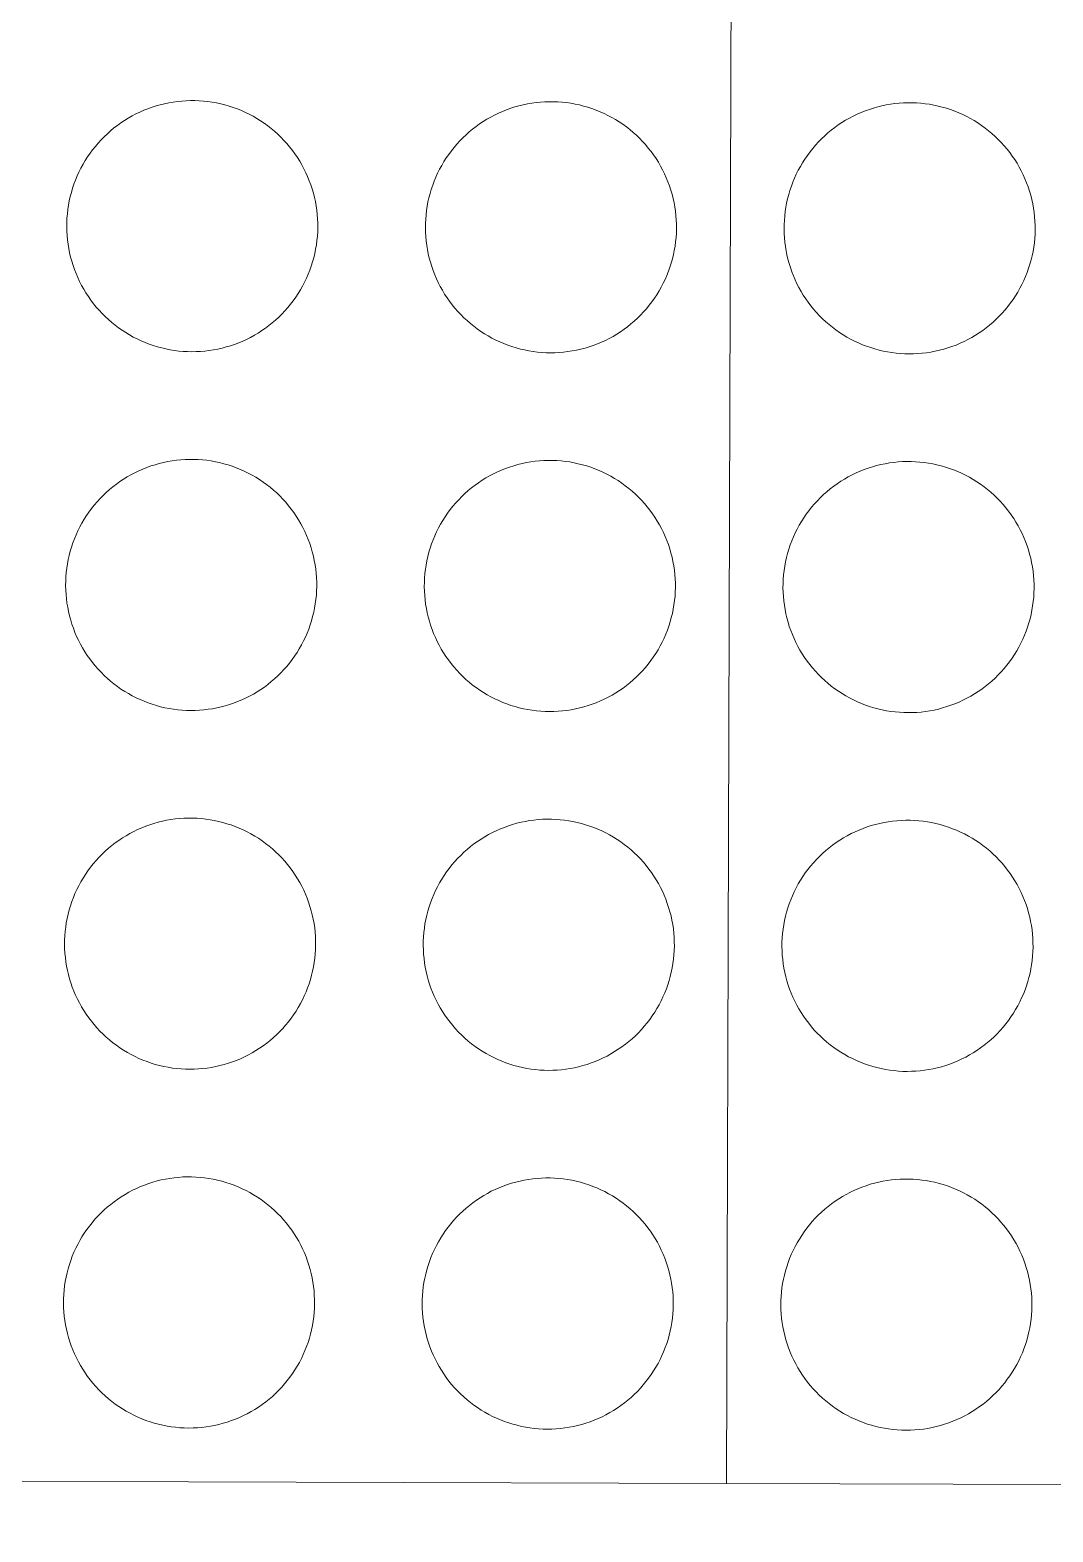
# Model space of a CAD drawing. Header units: metres. Extents: x -902 to -724, y 0 to 650.
# Drawn here: x -799.9535 to -799.8109, y 603.1822 to 603.3915 of the extents above; entities that cross this region are included whole.
import ezdxf

# ---------------------------------------------------------------- set-up
doc = ezdxf.new("R2010")
doc.units = ezdxf.units.M

# ---------------------------------------------------------------- blocks, each defined once
blk = doc.blocks.new('ASSA_Driveway_dwg-40817344-DRG-2871011 - SITE PLAN')
at = {"color": 9, "lineweight": 18, "true_color": 0xc0c0c0, "flags": 128}
for points in [[(1.94104, 8.58499), (2.23996, 8.61038), (2.21457, 8.90931), (1.91565, 8.88392)], [(2.09162, 8.67305), (2.09169, 8.67245), (2.09177, 8.67185), (2.09187, 8.67125), (2.092, 8.67066), (2.09214, 8.67007), (2.09231, 8.66948), (2.09249, 8.6689), (2.0927, 8.66833), (2.09292, 8.66777), (2.09317, 8.66721), (2.09343, 8.66666), (2.09371, 8.66613), (2.09401, 8.6656), (2.09433, 8.66508), (2.09467, 8.66458), (2.09503, 8.66408), (2.0954, 8.6636), (2.09578, 8.66313), (2.09619, 8.66268), (2.09661, 8.66224), (2.09704, 8.66182), (2.09749, 8.66141), (2.09795, 8.66101), (2.09843, 8.66064), (2.09892, 8.66027), (2.09942, 8.65993), (2.09993, 8.65961), (2.10046, 8.6593), (2.10099, 8.65901), (2.10153, 8.65874), (2.10209, 8.65849), (2.10265, 8.65825), (2.10322, 8.65804), (2.10379, 8.65785), (2.10437, 8.65767), (2.10496, 8.65752), (2.10556, 8.65739), (2.10615, 8.65728), (2.10675, 8.65719), (2.10736, 8.65712), (2.10796, 8.65707), (2.10857, 8.65704), (2.10918, 8.65704), (2.10978, 8.65705), (2.11039, 8.65709), (2.111, 8.65714), (2.1116, 8.65722), (2.1122, 8.65732), (2.11279, 8.65744), (2.11338, 8.65758), (2.11397, 8.65774), (2.11455, 8.65792), (2.11512, 8.65812), (2.11569, 8.65834), (2.11625, 8.65858), (2.1168, 8.65884), (2.11734, 8.65912), (2.11787, 8.65941), (2.11839, 8.65973), (2.1189, 8.66006), (2.11939, 8.66041), (2.11988, 8.66078), (2.12035, 8.66116), (2.1208, 8.66156), (2.12125, 8.66198), (2.12168, 8.66241), (2.12209, 8.66285), (2.12249, 8.66331), (2.12287, 8.66378), (2.12323, 8.66427), (2.12358, 8.66477), (2.12391, 8.66528), (2.12422, 8.6658), (2.12452, 8.66633), (2.12479, 8.66687), (2.12505, 8.66742), (2.12529, 8.66798), (2.1255, 8.66855), (2.1257, 8.66912), (2.12588, 8.6697), (2.12604, 8.67029), (2.12617, 8.67088), (2.12629, 8.67148), (2.12639, 8.67208), (2.12646, 8.67268), (2.12652, 8.67329), (2.12655, 8.67389), (2.12656, 8.6745), (2.12655, 8.67511), (2.12652, 8.67571), (2.12647, 8.67632), (2.1264, 8.67692), (2.1263, 8.67752), (2.12619, 8.67812), (2.12605, 8.67871), (2.1259, 8.6793), (2.12572, 8.67988), (2.12553, 8.68046), (2.12531, 8.68102), (2.12508, 8.68158), (2.12482, 8.68214), (2.12455, 8.68268), (2.12426, 8.68321), (2.12395, 8.68373), (2.12362, 8.68424), (2.12327, 8.68474), (2.12291, 8.68523), (2.12253, 8.68571), (2.12214, 8.68617), (2.12173, 8.68661), (2.1213, 8.68705), (2.12086, 8.68746), (2.1204, 8.68786), (2.11993, 8.68825), (2.11945, 8.68862), (2.11895, 8.68897), (2.11845, 8.68931), (2.11793, 8.68962), (2.1174, 8.68992), (2.11686, 8.6902), (2.11631, 8.69046), (2.11576, 8.6907), (2.11519, 8.69093), (2.11462, 8.69113), (2.11404, 8.69131), (2.11345, 8.69148), (2.11286, 8.69162), (2.11227, 8.69174), (2.11167, 8.69184), (2.11107, 8.69192), (2.11046, 8.69198), (2.10986, 8.69202), (2.10925, 8.69203), (2.10864, 8.69203), (2.10803, 8.69201), (2.10743, 8.69196), (2.10682, 8.69189), (2.10622, 8.6918), (2.10563, 8.6917), (2.10503, 8.69157), (2.10444, 8.69142), (2.10386, 8.69125), (2.10328, 8.69105), (2.10271, 8.69084), (2.10215, 8.69061), (2.1016, 8.69036), (2.10105, 8.6901), (2.10052, 8.68981), (2.09999, 8.6895), (2.09948, 8.68918), (2.09898, 8.68884), (2.09849, 8.68848), (2.09801, 8.6881), (2.09754, 8.68771), (2.09709, 8.6873), (2.09666, 8.68688), (2.09624, 8.68644), (2.09583, 8.68599), (2.09544, 8.68553), (2.09507, 8.68505), (2.09471, 8.68455), (2.09437, 8.68405), (2.09405, 8.68353), (2.09375, 8.68301), (2.09346, 8.68247), (2.0932, 8.68193), (2.09295, 8.68137), (2.09272, 8.68081), (2.09252, 8.68024), (2.09233, 8.67966), (2.09216, 8.67908), (2.09201, 8.67849), (2.09189, 8.67789), (2.09178, 8.67729), (2.09169, 8.67669), (2.09163, 8.67609), (2.09159, 8.67548), (2.09156, 8.67488), (2.09156, 8.67427), (2.09158, 8.67366)], [(2.0418, 8.66882), (2.04186, 8.66822), (2.04195, 8.66762), (2.04205, 8.66702), (2.04218, 8.66642), (2.04232, 8.66583), (2.04249, 8.66525), (2.04267, 8.66467), (2.04288, 8.6641), (2.0431, 8.66353), (2.04335, 8.66298), (2.04361, 8.66243), (2.04389, 8.66189), (2.04419, 8.66137), (2.04451, 8.66085), (2.04485, 8.66034), (2.0452, 8.65985), (2.04558, 8.65937), (2.04596, 8.6589), (2.04637, 8.65845), (2.04679, 8.65801), (2.04722, 8.65758), (2.04767, 8.65717), (2.04813, 8.65678), (2.04861, 8.6564), (2.0491, 8.65604), (2.0496, 8.6557), (2.05011, 8.65537), (2.05063, 8.65507), (2.05117, 8.65478), (2.05171, 8.65451), (2.05227, 8.65425), (2.05283, 8.65402), (2.0534, 8.65381), (2.05397, 8.65362), (2.05455, 8.65344), (2.05514, 8.65329), (2.05573, 8.65316), (2.05633, 8.65305), (2.05693, 8.65296), (2.05754, 8.65289), (2.05814, 8.65284), (2.05875, 8.65281), (2.05936, 8.6528), (2.05996, 8.65282), (2.06057, 8.65285), (2.06117, 8.65291), (2.06178, 8.65299), (2.06238, 8.65309), (2.06297, 8.65321), (2.06356, 8.65335), (2.06415, 8.65351), (2.06473, 8.65369), (2.0653, 8.65389), (2.06587, 8.65411), (2.06643, 8.65435), (2.06698, 8.65461), (2.06752, 8.65488), (2.06805, 8.65518), (2.06857, 8.6555), (2.06907, 8.65583), (2.06957, 8.65618), (2.07005, 8.65655), (2.07053, 8.65693), (2.07098, 8.65733), (2.07143, 8.65774), (2.07186, 8.65818), (2.07227, 8.65862), (2.07267, 8.65908), (2.07305, 8.65955), (2.07341, 8.66004), (2.07376, 8.66054), (2.07409, 8.66105), (2.0744, 8.66157), (2.0747, 8.6621), (2.07497, 8.66264), (2.07523, 8.66319), (2.07547, 8.66375), (2.07568, 8.66432), (2.07588, 8.66489), (2.07606, 8.66547), (2.07622, 8.66606), (2.07635, 8.66665), (2.07647, 8.66725), (2.07657, 8.66785), (2.07664, 8.66845), (2.0767, 8.66905), (2.07673, 8.66966), (2.07674, 8.67027), (2.07673, 8.67088), (2.0767, 8.67148), (2.07665, 8.67209), (2.07658, 8.67269), (2.07648, 8.67329), (2.07637, 8.67389), (2.07623, 8.67448), (2.07608, 8.67507), (2.0759, 8.67565), (2.07571, 8.67622), (2.07549, 8.67679), (2.07526, 8.67735), (2.075, 8.6779), (2.07473, 8.67845), (2.07444, 8.67898), (2.07413, 8.6795), (2.0738, 8.68001), (2.07345, 8.68051), (2.07309, 8.681), (2.07271, 8.68147), (2.07232, 8.68193), (2.0719, 8.68238), (2.07148, 8.68281), (2.07104, 8.68323), (2.07058, 8.68363), (2.07011, 8.68402), (2.06963, 8.68439), (2.06913, 8.68474), (2.06863, 8.68507), (2.06811, 8.68539), (2.06758, 8.68569), (2.06704, 8.68597), (2.06649, 8.68623), (2.06593, 8.68647), (2.06537, 8.6867), (2.0648, 8.6869), (2.06422, 8.68708), (2.06363, 8.68724), (2.06304, 8.68739), (2.06245, 8.68751), (2.06185, 8.68761), (2.06125, 8.68769), (2.06064, 8.68775), (2.06003, 8.68779), (2.05943, 8.6878), (2.05882, 8.6878), (2.05821, 8.68777), (2.05761, 8.68773), (2.057, 8.68766), (2.0564, 8.68757), (2.05581, 8.68746), (2.05521, 8.68733), (2.05462, 8.68718), (2.05404, 8.68701), (2.05346, 8.68682), (2.05289, 8.68661), (2.05233, 8.68638), (2.05178, 8.68613), (2.05123, 8.68586), (2.0507, 8.68558), (2.05017, 8.68527), (2.04966, 8.68495), (2.04916, 8.68461), (2.04867, 8.68425), (2.04819, 8.68387), (2.04772, 8.68348), (2.04727, 8.68307), (2.04684, 8.68265), (2.04642, 8.68221), (2.04601, 8.68176), (2.04562, 8.68129), (2.04525, 8.68081), (2.04489, 8.68032), (2.04455, 8.67982), (2.04423, 8.6793), (2.04393, 8.67878), (2.04364, 8.67824), (2.04338, 8.67769), (2.04313, 8.67714), (2.0429, 8.67658), (2.04269, 8.676), (2.04251, 8.67543), (2.04234, 8.67484), (2.04219, 8.67425), (2.04206, 8.67366), (2.04196, 8.67306), (2.04187, 8.67246), (2.04181, 8.67186), (2.04177, 8.67125), (2.04174, 8.67064), (2.04174, 8.67004), (2.04176, 8.66943)], [(1.99198, 8.66459), (1.99204, 8.66399), (1.99213, 8.66338), (1.99223, 8.66279), (1.99235, 8.66219), (1.9925, 8.6616), (1.99267, 8.66102), (1.99285, 8.66044), (1.99306, 8.65987), (1.99328, 8.6593), (1.99353, 8.65875), (1.99379, 8.6582), (1.99407, 8.65766), (1.99437, 8.65713), (1.99469, 8.65662), (1.99503, 8.65611), (1.99538, 8.65562), (1.99576, 8.65514), (1.99614, 8.65467), (1.99655, 8.65422), (1.99697, 8.65378), (1.9974, 8.65335), (1.99785, 8.65294), (1.99831, 8.65255), (1.99879, 8.65217), (1.99928, 8.65181), (1.99978, 8.65147), (2.00029, 8.65114), (2.00081, 8.65083), (2.00135, 8.65054), (2.00189, 8.65027), (2.00244, 8.65002), (2.00301, 8.64979), (2.00357, 8.64958), (2.00415, 8.64938), (2.00473, 8.64921), (2.00532, 8.64906), (2.00591, 8.64893), (2.00651, 8.64882), (2.00711, 8.64872), (2.00772, 8.64866), (2.00832, 8.64861), (2.00893, 8.64858), (2.00954, 8.64857), (2.01014, 8.64859), (2.01075, 8.64862), (2.01135, 8.64868), (2.01196, 8.64876), (2.01256, 8.64886), (2.01315, 8.64897), (2.01374, 8.64911), (2.01433, 8.64927), (2.01491, 8.64946), (2.01548, 8.64966), (2.01605, 8.64988), (2.01661, 8.65012), (2.01716, 8.65037), (2.0177, 8.65065), (2.01823, 8.65095), (2.01875, 8.65126), (2.01925, 8.6516), (2.01975, 8.65195), (2.02023, 8.65231), (2.02071, 8.6527), (2.02116, 8.6531), (2.02161, 8.65351), (2.02203, 8.65394), (2.02245, 8.65439), (2.02285, 8.65485), (2.02323, 8.65532), (2.02359, 8.65581), (2.02394, 8.6563), (2.02427, 8.65681), (2.02458, 8.65733), (2.02488, 8.65787), (2.02515, 8.65841), (2.02541, 8.65896), (2.02565, 8.65952), (2.02586, 8.66008), (2.02606, 8.66066), (2.02624, 8.66124), (2.0264, 8.66183), (2.02653, 8.66242), (2.02665, 8.66301), (2.02675, 8.66361), (2.02682, 8.66422), (2.02687, 8.66482), (2.02691, 8.66543), (2.02692, 8.66604), (2.02691, 8.66664), (2.02688, 8.66725), (2.02683, 8.66786), (2.02676, 8.66846), (2.02666, 8.66906), (2.02655, 8.66966), (2.02641, 8.67025), (2.02626, 8.67084), (2.02608, 8.67142), (2.02589, 8.67199), (2.02567, 8.67256), (2.02544, 8.67312), (2.02518, 8.67367), (2.02491, 8.67421), (2.02462, 8.67475), (2.02431, 8.67527), (2.02398, 8.67578), (2.02363, 8.67628), (2.02327, 8.67677), (2.02289, 8.67724), (2.0225, 8.6777), (2.02208, 8.67815), (2.02166, 8.67858), (2.02122, 8.679), (2.02076, 8.6794), (2.02029, 8.67979), (2.01981, 8.68015), (2.01931, 8.68051), (2.01881, 8.68084), (2.01829, 8.68116), (2.01776, 8.68146), (2.01722, 8.68174), (2.01667, 8.682), (2.01611, 8.68224), (2.01555, 8.68246), (2.01498, 8.68267), (2.0144, 8.68285), (2.01381, 8.68301), (2.01322, 8.68315), (2.01263, 8.68328), (2.01203, 8.68338), (2.01143, 8.68346), (2.01082, 8.68352), (2.01021, 8.68355), (2.00961, 8.68357), (2.009, 8.68357), (2.00839, 8.68354), (2.00779, 8.6835), (2.00718, 8.68343), (2.00658, 8.68334), (2.00598, 8.68323), (2.00539, 8.6831), (2.0048, 8.68295), (2.00422, 8.68278), (2.00364, 8.68259), (2.00307, 8.68238), (2.00251, 8.68215), (2.00196, 8.6819), (2.00141, 8.68163), (2.00088, 8.68135), (2.00035, 8.68104), (1.99984, 8.68072), (1.99934, 8.68037), (1.99884, 8.68002), (1.99837, 8.67964), (1.9979, 8.67925), (1.99745, 8.67884), (1.99702, 8.67842), (1.9966, 8.67798), (1.99619, 8.67753), (1.9958, 8.67706), (1.99543, 8.67658), (1.99507, 8.67609), (1.99473, 8.67559), (1.99441, 8.67507), (1.99411, 8.67454), (1.99382, 8.67401), (1.99356, 8.67346), (1.99331, 8.67291), (1.99308, 8.67234), (1.99287, 8.67177), (1.99269, 8.6712), (1.99252, 8.67061), (1.99237, 8.67002), (1.99224, 8.66943), (1.99214, 8.66883), (1.99205, 8.66823), (1.99199, 8.66762), (1.99194, 8.66702), (1.99192, 8.66641), (1.99192, 8.6658), (1.99194, 8.6652)], [(1.94216, 8.66036), (1.94222, 8.65975), (1.94231, 8.65915), (1.94241, 8.65855), (1.94253, 8.65796), (1.94268, 8.65737), (1.94284, 8.65679), (1.94303, 8.65621), (1.94324, 8.65564), (1.94346, 8.65507), (1.94371, 8.65452), (1.94397, 8.65397), (1.94425, 8.65343), (1.94455, 8.6529), (1.94487, 8.65239), (1.94521, 8.65188), (1.94556, 8.65139), (1.94593, 8.65091), (1.94632, 8.65044), (1.94673, 8.64998), (1.94715, 8.64955), (1.94758, 8.64912), (1.94803, 8.64871), (1.94849, 8.64832), (1.94897, 8.64794), (1.94946, 8.64758), (1.94996, 8.64724), (1.95047, 8.64691), (1.95099, 8.6466), (1.95153, 8.64631), (1.95207, 8.64604), (1.95262, 8.64579), (1.95319, 8.64556), (1.95375, 8.64534), (1.95433, 8.64515), (1.95491, 8.64498), (1.9555, 8.64483), (1.95609, 8.64469), (1.95669, 8.64458), (1.95729, 8.64449), (1.9579, 8.64442), (1.9585, 8.64437), (1.95911, 8.64435), (1.95971, 8.64434), (1.96032, 8.64436), (1.96093, 8.64439), (1.96153, 8.64445), (1.96214, 8.64453), (1.96274, 8.64462), (1.96333, 8.64474), (1.96392, 8.64488), (1.96451, 8.64504), (1.96509, 8.64522), (1.96566, 8.64542), (1.96623, 8.64564), (1.96679, 8.64588), (1.96734, 8.64614), (1.96788, 8.64642), (1.96841, 8.64672), (1.96892, 8.64703), (1.96943, 8.64736), (1.96993, 8.64772), (1.97041, 8.64808), (1.97088, 8.64847), (1.97134, 8.64887), (1.97179, 8.64928), (1.97221, 8.64971), (1.97263, 8.65016), (1.97302, 8.65062), (1.97341, 8.65109), (1.97377, 8.65157), (1.97412, 8.65207), (1.97445, 8.65258), (1.97476, 8.6531), (1.97506, 8.65363), (1.97533, 8.65418), (1.97559, 8.65473), (1.97582, 8.65529), (1.97604, 8.65585), (1.97624, 8.65643), (1.97642, 8.65701), (1.97658, 8.65759), (1.97671, 8.65819), (1.97683, 8.65878), (1.97693, 8.65938), (1.977, 8.65999), (1.97705, 8.66059), (1.97709, 8.6612), (1.9771, 8.6618), (1.97709, 8.66241), (1.97706, 8.66302), (1.97701, 8.66362), (1.97694, 8.66423), (1.97684, 8.66483), (1.97673, 8.66542), (1.97659, 8.66602), (1.97644, 8.6666), (1.97626, 8.66719), (1.97607, 8.66776), (1.97585, 8.66833), (1.97562, 8.66889), (1.97536, 8.66944), (1.97509, 8.66998), (1.9748, 8.67052), (1.97449, 8.67104), (1.97416, 8.67155), (1.97381, 8.67205), (1.97345, 8.67254), (1.97307, 8.67301), (1.97267, 8.67347), (1.97226, 8.67392), (1.97184, 8.67435), (1.9714, 8.67477), (1.97094, 8.67517), (1.97047, 8.67555), (1.96999, 8.67592), (1.96949, 8.67628), (1.96899, 8.67661), (1.96847, 8.67693), (1.96794, 8.67723), (1.9674, 8.67751), (1.96685, 8.67777), (1.96629, 8.67801), (1.96573, 8.67823), (1.96516, 8.67843), (1.96458, 8.67862), (1.96399, 8.67878), (1.9634, 8.67892), (1.96281, 8.67904), (1.96221, 8.67914), (1.9616, 8.67922), (1.961, 8.67928), (1.96039, 8.67932), (1.95979, 8.67934), (1.95918, 8.67934), (1.95857, 8.67931), (1.95797, 8.67926), (1.95736, 8.6792), (1.95676, 8.67911), (1.95616, 8.679), (1.95557, 8.67887), (1.95498, 8.67872), (1.9544, 8.67855), (1.95382, 8.67836), (1.95325, 8.67815), (1.95269, 8.67792), (1.95214, 8.67767), (1.95159, 8.6774), (1.95106, 8.67711), (1.95053, 8.67681), (1.95002, 8.67648), (1.94951, 8.67614), (1.94902, 8.67578), (1.94855, 8.67541), (1.94808, 8.67502), (1.94763, 8.67461), (1.9472, 8.67419), (1.94678, 8.67375), (1.94637, 8.6733), (1.94598, 8.67283), (1.94561, 8.67235), (1.94525, 8.67186), (1.94491, 8.67135), (1.94459, 8.67084), (1.94429, 8.67031), (1.944, 8.66978), (1.94374, 8.66923), (1.94349, 8.66868), (1.94326, 8.66811), (1.94305, 8.66754), (1.94287, 8.66696), (1.9427, 8.66638), (1.94255, 8.66579), (1.94242, 8.6652), (1.94232, 8.6646), (1.94223, 8.664), (1.94217, 8.66339), (1.94212, 8.66279), (1.9421, 8.66218), (1.9421, 8.66157), (1.94212, 8.66097)], [(2.09586, 8.62323), (2.09592, 8.62263), (2.096, 8.62203), (2.0961, 8.62143), (2.09623, 8.62083), (2.09637, 8.62024), (2.09654, 8.61966), (2.09672, 8.61908), (2.09693, 8.61851), (2.09715, 8.61795), (2.0974, 8.61739), (2.09766, 8.61684), (2.09795, 8.61631), (2.09825, 8.61578), (2.09857, 8.61526), (2.0989, 8.61476), (2.09926, 8.61426), (2.09963, 8.61378), (2.10002, 8.61331), (2.10042, 8.61286), (2.10084, 8.61242), (2.10127, 8.612), (2.10172, 8.61159), (2.10218, 8.61119), (2.10266, 8.61081), (2.10315, 8.61045), (2.10365, 8.61011), (2.10416, 8.60978), (2.10469, 8.60948), (2.10522, 8.60919), (2.10576, 8.60892), (2.10632, 8.60867), (2.10688, 8.60843), (2.10745, 8.60822), (2.10802, 8.60803), (2.10861, 8.60785), (2.10919, 8.6077), (2.10979, 8.60757), (2.11038, 8.60746), (2.11099, 8.60737), (2.11159, 8.6073), (2.11219, 8.60725), (2.1128, 8.60722), (2.11341, 8.60722), (2.11402, 8.60723), (2.11462, 8.60727), (2.11523, 8.60732), (2.11583, 8.6074), (2.11643, 8.6075), (2.11702, 8.60762), (2.11762, 8.60776), (2.1182, 8.60792), (2.11878, 8.6081), (2.11936, 8.6083), (2.11992, 8.60852), (2.12048, 8.60876), (2.12103, 8.60902), (2.12157, 8.6093), (2.1221, 8.60959), (2.12262, 8.60991), (2.12313, 8.61024), (2.12362, 8.61059), (2.12411, 8.61096), (2.12458, 8.61134), (2.12504, 8.61174), (2.12548, 8.61216), (2.12591, 8.61259), (2.12632, 8.61303), (2.12672, 8.61349), (2.1271, 8.61396), (2.12746, 8.61445), (2.12781, 8.61495), (2.12814, 8.61546), (2.12846, 8.61598), (2.12875, 8.61651), (2.12902, 8.61705), (2.12928, 8.6176), (2.12952, 8.61816), (2.12974, 8.61873), (2.12993, 8.6193), (2.13011, 8.61988), (2.13027, 8.62047), (2.13041, 8.62106), (2.13052, 8.62166), (2.13062, 8.62226), (2.13069, 8.62286), (2.13075, 8.62347), (2.13078, 8.62407), (2.13079, 8.62468), (2.13078, 8.62529), (2.13075, 8.62589), (2.1307, 8.6265), (2.13063, 8.6271), (2.13054, 8.6277), (2.13042, 8.6283), (2.13029, 8.62889), (2.13013, 8.62948), (2.12996, 8.63006), (2.12976, 8.63064), (2.12955, 8.6312), (2.12931, 8.63176), (2.12906, 8.63231), (2.12878, 8.63286), (2.12849, 8.63339), (2.12818, 8.63391), (2.12785, 8.63442), (2.12751, 8.63492), (2.12714, 8.63541), (2.12676, 8.63588), (2.12637, 8.63635), (2.12596, 8.63679), (2.12553, 8.63722), (2.12509, 8.63764), (2.12463, 8.63804), (2.12416, 8.63843), (2.12368, 8.6388), (2.12319, 8.63915), (2.12268, 8.63948), (2.12216, 8.6398), (2.12163, 8.6401), (2.12109, 8.64038), (2.12054, 8.64064), (2.11999, 8.64088), (2.11942, 8.64111), (2.11885, 8.64131), (2.11827, 8.64149), (2.11769, 8.64165), (2.11709, 8.6418), (2.1165, 8.64192), (2.1159, 8.64202), (2.1153, 8.6421), (2.11469, 8.64216), (2.11409, 8.6422), (2.11348, 8.64221), (2.11287, 8.64221), (2.11227, 8.64218), (2.11166, 8.64214), (2.11106, 8.64207), (2.11046, 8.64198), (2.10986, 8.64187), (2.10926, 8.64175), (2.10868, 8.6416), (2.10809, 8.64142), (2.10752, 8.64123), (2.10695, 8.64102), (2.10638, 8.64079), (2.10583, 8.64054), (2.10528, 8.64028), (2.10475, 8.63999), (2.10422, 8.63968), (2.10371, 8.63936), (2.10321, 8.63902), (2.10272, 8.63866), (2.10224, 8.63828), (2.10178, 8.63789), (2.10133, 8.63748), (2.10089, 8.63706), (2.10047, 8.63662), (2.10006, 8.63617), (2.09967, 8.6357), (2.0993, 8.63523), (2.09894, 8.63473), (2.0986, 8.63423), (2.09828, 8.63371), (2.09798, 8.63319), (2.0977, 8.63265), (2.09743, 8.63211), (2.09718, 8.63155), (2.09695, 8.63099), (2.09675, 8.63042), (2.09656, 8.62984), (2.09639, 8.62925), (2.09624, 8.62867), (2.09612, 8.62807), (2.09601, 8.62747), (2.09593, 8.62687), (2.09586, 8.62627), (2.09582, 8.62566), (2.0958, 8.62505), (2.09579, 8.62445), (2.09581, 8.62384)], [(2.04603, 8.619), (2.0461, 8.6184), (2.04618, 8.6178), (2.04628, 8.6172), (2.04641, 8.6166), (2.04655, 8.61601), (2.04672, 8.61543), (2.0469, 8.61485), (2.04711, 8.61428), (2.04733, 8.61371), (2.04758, 8.61316), (2.04784, 8.61261), (2.04813, 8.61207), (2.04843, 8.61155), (2.04875, 8.61103), (2.04908, 8.61052), (2.04944, 8.61003), (2.04981, 8.60955), (2.0502, 8.60908), (2.0506, 8.60863), (2.05102, 8.60819), (2.05145, 8.60776), (2.0519, 8.60735), (2.05236, 8.60696), (2.05284, 8.60658), (2.05333, 8.60622), (2.05383, 8.60588), (2.05434, 8.60555), (2.05487, 8.60525), (2.0554, 8.60496), (2.05594, 8.60468), (2.0565, 8.60443), (2.05706, 8.6042), (2.05763, 8.60399), (2.0582, 8.6038), (2.05879, 8.60362), (2.05937, 8.60347), (2.05997, 8.60334), (2.06056, 8.60323), (2.06116, 8.60314), (2.06177, 8.60307), (2.06237, 8.60302), (2.06298, 8.60299), (2.06359, 8.60298), (2.0642, 8.603), (2.0648, 8.60303), (2.06541, 8.60309), (2.06601, 8.60317), (2.06661, 8.60327), (2.0672, 8.60339), (2.0678, 8.60353), (2.06838, 8.60369), (2.06896, 8.60387), (2.06953, 8.60407), (2.0701, 8.60429), (2.07066, 8.60453), (2.07121, 8.60479), (2.07175, 8.60506), (2.07228, 8.60536), (2.0728, 8.60568), (2.07331, 8.60601), (2.0738, 8.60636), (2.07429, 8.60673), (2.07476, 8.60711), (2.07522, 8.60751), (2.07566, 8.60792), (2.07609, 8.60835), (2.0765, 8.6088), (2.0769, 8.60926), (2.07728, 8.60973), (2.07764, 8.61022), (2.07799, 8.61072), (2.07832, 8.61123), (2.07863, 8.61175), (2.07893, 8.61228), (2.0792, 8.61282), (2.07946, 8.61337), (2.0797, 8.61393), (2.07992, 8.6145), (2.08011, 8.61507), (2.08029, 8.61565), (2.08045, 8.61624), (2.08059, 8.61683), (2.0807, 8.61743), (2.0808, 8.61803), (2.08087, 8.61863), (2.08093, 8.61923), (2.08096, 8.61984), (2.08097, 8.62045), (2.08096, 8.62105), (2.08093, 8.62166), (2.08088, 8.62227), (2.08081, 8.62287), (2.08071, 8.62347), (2.0806, 8.62407), (2.08047, 8.62466), (2.08031, 8.62525), (2.08014, 8.62583), (2.07994, 8.6264), (2.07972, 8.62697), (2.07949, 8.62753), (2.07924, 8.62808), (2.07896, 8.62863), (2.07867, 8.62916), (2.07836, 8.62968), (2.07803, 8.63019), (2.07769, 8.63069), (2.07732, 8.63118), (2.07694, 8.63165), (2.07655, 8.63211), (2.07614, 8.63256), (2.07571, 8.63299), (2.07527, 8.63341), (2.07481, 8.63381), (2.07434, 8.6342), (2.07386, 8.63457), (2.07337, 8.63492), (2.07286, 8.63525), (2.07234, 8.63557), (2.07181, 8.63587), (2.07127, 8.63615), (2.07072, 8.63641), (2.07017, 8.63665), (2.0696, 8.63687), (2.06903, 8.63708), (2.06845, 8.63726), (2.06786, 8.63742), (2.06727, 8.63757), (2.06668, 8.63769), (2.06608, 8.63779), (2.06548, 8.63787), (2.06487, 8.63793), (2.06427, 8.63797), (2.06366, 8.63798), (2.06305, 8.63798), (2.06245, 8.63795), (2.06184, 8.63791), (2.06124, 8.63784), (2.06063, 8.63775), (2.06004, 8.63764), (2.05944, 8.63751), (2.05885, 8.63736), (2.05827, 8.63719), (2.05769, 8.637), (2.05713, 8.63679), (2.05656, 8.63656), (2.05601, 8.63631), (2.05546, 8.63604), (2.05493, 8.63576), (2.0544, 8.63545), (2.05389, 8.63513), (2.05339, 8.63479), (2.0529, 8.63443), (2.05242, 8.63405), (2.05196, 8.63366), (2.05151, 8.63325), (2.05107, 8.63283), (2.05065, 8.63239), (2.05024, 8.63194), (2.04985, 8.63147), (2.04948, 8.63099), (2.04912, 8.6305), (2.04878, 8.63), (2.04846, 8.62948), (2.04816, 8.62896), (2.04787, 8.62842), (2.04761, 8.62787), (2.04736, 8.62732), (2.04713, 8.62676), (2.04693, 8.62618), (2.04674, 8.62561), (2.04657, 8.62502), (2.04642, 8.62443), (2.0463, 8.62384), (2.04619, 8.62324), (2.04611, 8.62264), (2.04604, 8.62204), (2.046, 8.62143), (2.04598, 8.62082), (2.04597, 8.62022), (2.04599, 8.61961)], [(1.99621, 8.61477), (1.99628, 8.61417), (1.99636, 8.61356), (1.99646, 8.61297), (1.99659, 8.61237), (1.99673, 8.61178), (1.9969, 8.6112), (1.99708, 8.61062), (1.99729, 8.61005), (1.99751, 8.60948), (1.99776, 8.60893), (1.99802, 8.60838), (1.9983, 8.60784), (1.99861, 8.60731), (1.99892, 8.6068), (1.99926, 8.60629), (1.99962, 8.6058), (1.99999, 8.60532), (2.00038, 8.60485), (2.00078, 8.6044), (2.0012, 8.60396), (2.00163, 8.60353), (2.00208, 8.60312), (2.00254, 8.60273), (2.00302, 8.60235), (2.00351, 8.60199), (2.00401, 8.60165), (2.00452, 8.60132), (2.00505, 8.60101), (2.00558, 8.60072), (2.00612, 8.60045), (2.00668, 8.6002), (2.00724, 8.59997), (2.00781, 8.59976), (2.00838, 8.59956), (2.00897, 8.59939), (2.00955, 8.59924), (2.01015, 8.59911), (2.01074, 8.59899), (2.01134, 8.5989), (2.01195, 8.59883), (2.01255, 8.59879), (2.01316, 8.59876), (2.01377, 8.59875), (2.01437, 8.59877), (2.01498, 8.5988), (2.01559, 8.59886), (2.01619, 8.59894), (2.01679, 8.59903), (2.01738, 8.59915), (2.01797, 8.59929), (2.01856, 8.59945), (2.01914, 8.59963), (2.01971, 8.59984), (2.02028, 8.60006), (2.02084, 8.6003), (2.02139, 8.60055), (2.02193, 8.60083), (2.02246, 8.60113), (2.02298, 8.60144), (2.02349, 8.60178), (2.02398, 8.60213), (2.02447, 8.60249), (2.02494, 8.60288), (2.02539, 8.60328), (2.02584, 8.60369), (2.02627, 8.60412), (2.02668, 8.60457), (2.02708, 8.60503), (2.02746, 8.6055), (2.02782, 8.60599), (2.02817, 8.60648), (2.0285, 8.60699), (2.02881, 8.60751), (2.02911, 8.60805), (2.02938, 8.60859), (2.02964, 8.60914), (2.02988, 8.6097), (2.0301, 8.61026), (2.03029, 8.61084), (2.03047, 8.61142), (2.03063, 8.61201), (2.03077, 8.6126), (2.03088, 8.61319), (2.03098, 8.61379), (2.03105, 8.6144), (2.03111, 8.615), (2.03114, 8.61561), (2.03115, 8.61622), (2.03114, 8.61682), (2.03111, 8.61743), (2.03106, 8.61804), (2.03099, 8.61864), (2.03089, 8.61924), (2.03078, 8.61984), (2.03065, 8.62043), (2.03049, 8.62101), (2.03032, 8.6216), (2.03012, 8.62217), (2.0299, 8.62274), (2.02967, 8.6233), (2.02941, 8.62385), (2.02914, 8.62439), (2.02885, 8.62493), (2.02854, 8.62545), (2.02821, 8.62596), (2.02787, 8.62646), (2.0275, 8.62695), (2.02712, 8.62742), (2.02673, 8.62788), (2.02632, 8.62833), (2.02589, 8.62876), (2.02545, 8.62918), (2.02499, 8.62958), (2.02452, 8.62997), (2.02404, 8.63033), (2.02354, 8.63069), (2.02304, 8.63102), (2.02252, 8.63134), (2.02199, 8.63164), (2.02145, 8.63192), (2.0209, 8.63218), (2.02035, 8.63242), (2.01978, 8.63264), (2.01921, 8.63285), (2.01863, 8.63303), (2.01804, 8.63319), (2.01745, 8.63333), (2.01686, 8.63346), (2.01626, 8.63356), (2.01566, 8.63364), (2.01505, 8.6337), (2.01445, 8.63373), (2.01384, 8.63375), (2.01323, 8.63375), (2.01262, 8.63372), (2.01202, 8.63368), (2.01142, 8.63361), (2.01081, 8.63352), (2.01022, 8.63341), (2.00962, 8.63328), (2.00903, 8.63313), (2.00845, 8.63296), (2.00787, 8.63277), (2.0073, 8.63256), (2.00674, 8.63233), (2.00619, 8.63208), (2.00564, 8.63181), (2.00511, 8.63152), (2.00458, 8.63122), (2.00407, 8.6309), (2.00357, 8.63055), (2.00308, 8.6302), (2.0026, 8.62982), (2.00213, 8.62943), (2.00168, 8.62902), (2.00125, 8.6286), (2.00083, 8.62816), (2.00042, 8.62771), (2.00003, 8.62724), (1.99966, 8.62676), (1.9993, 8.62627), (1.99896, 8.62577), (1.99864, 8.62525), (1.99834, 8.62472), (1.99805, 8.62419), (1.99779, 8.62364), (1.99754, 8.62309), (1.99731, 8.62252), (1.99711, 8.62195), (1.99692, 8.62137), (1.99675, 8.62079), (1.9966, 8.6202), (1.99648, 8.61961), (1.99637, 8.61901), (1.99628, 8.61841), (1.99622, 8.6178), (1.99618, 8.6172), (1.99615, 8.61659), (1.99615, 8.61598), (1.99617, 8.61538)], [(1.94639, 8.61054), (1.94646, 8.60993), (1.94654, 8.60933), (1.94664, 8.60873), (1.94677, 8.60814), (1.94691, 8.60755), (1.94708, 8.60696), (1.94726, 8.60639), (1.94747, 8.60581), (1.94769, 8.60525), (1.94794, 8.60469), (1.9482, 8.60415), (1.94848, 8.60361), (1.94878, 8.60308), (1.9491, 8.60257), (1.94944, 8.60206), (1.9498, 8.60157), (1.95017, 8.60109), (1.95055, 8.60062), (1.95096, 8.60016), (1.95138, 8.59972), (1.95181, 8.5993), (1.95226, 8.59889), (1.95272, 8.5985), (1.9532, 8.59812), (1.95369, 8.59776), (1.95419, 8.59742), (1.9547, 8.59709), (1.95523, 8.59678), (1.95576, 8.59649), (1.9563, 8.59622), (1.95686, 8.59597), (1.95742, 8.59574), (1.95799, 8.59552), (1.95856, 8.59533), (1.95914, 8.59516), (1.95973, 8.59501), (1.96033, 8.59487), (1.96092, 8.59476), (1.96152, 8.59467), (1.96213, 8.5946), (1.96273, 8.59455), (1.96334, 8.59453), (1.96395, 8.59452), (1.96455, 8.59453), (1.96516, 8.59457), (1.96577, 8.59463), (1.96637, 8.5947), (1.96697, 8.5948), (1.96756, 8.59492), (1.96815, 8.59506), (1.96874, 8.59522), (1.96932, 8.5954), (1.96989, 8.5956), (1.97046, 8.59582), (1.97102, 8.59606), (1.97157, 8.59632), (1.97211, 8.5966), (1.97264, 8.5969), (1.97316, 8.59721), (1.97367, 8.59754), (1.97416, 8.59789), (1.97465, 8.59826), (1.97512, 8.59865), (1.97557, 8.59904), (1.97602, 8.59946), (1.97645, 8.59989), (1.97686, 8.60034), (1.97726, 8.6008), (1.97764, 8.60127), (1.978, 8.60175), (1.97835, 8.60225), (1.97868, 8.60276), (1.97899, 8.60328), (1.97929, 8.60381), (1.97956, 8.60436), (1.97982, 8.60491), (1.98006, 8.60547), (1.98027, 8.60603), (1.98047, 8.60661), (1.98065, 8.60719), (1.98081, 8.60777), (1.98094, 8.60837), (1.98106, 8.60896), (1.98116, 8.60956), (1.98123, 8.61016), (1.98129, 8.61077), (1.98132, 8.61138), (1.98133, 8.61198), (1.98132, 8.61259), (1.98129, 8.6132), (1.98124, 8.6138), (1.98117, 8.61441), (1.98107, 8.61501), (1.98096, 8.6156), (1.98083, 8.6162), (1.98067, 8.61678), (1.98049, 8.61736), (1.9803, 8.61794), (1.98008, 8.61851), (1.97985, 8.61907), (1.97959, 8.61962), (1.97932, 8.62016), (1.97903, 8.62069), (1.97872, 8.62122), (1.97839, 8.62173), (1.97804, 8.62223), (1.97768, 8.62271), (1.9773, 8.62319), (1.97691, 8.62365), (1.9765, 8.6241), (1.97607, 8.62453), (1.97563, 8.62495), (1.97517, 8.62535), (1.9747, 8.62573), (1.97422, 8.6261), (1.97372, 8.62645), (1.97322, 8.62679), (1.9727, 8.62711), (1.97217, 8.6274), (1.97163, 8.62768), (1.97108, 8.62795), (1.97053, 8.62819), (1.96996, 8.62841), (1.96939, 8.62861), (1.96881, 8.6288), (1.96822, 8.62896), (1.96763, 8.6291), (1.96704, 8.62922), (1.96644, 8.62932), (1.96584, 8.6294), (1.96523, 8.62946), (1.96463, 8.6295), (1.96402, 8.62952), (1.96341, 8.62951), (1.9628, 8.62949), (1.9622, 8.62944), (1.96159, 8.62938), (1.96099, 8.62929), (1.9604, 8.62918), (1.9598, 8.62905), (1.95921, 8.6289), (1.95863, 8.62873), (1.95805, 8.62854), (1.95748, 8.62833), (1.95692, 8.6281), (1.95637, 8.62785), (1.95582, 8.62758), (1.95529, 8.62729), (1.95476, 8.62699), (1.95425, 8.62666), (1.95375, 8.62632), (1.95326, 8.62596), (1.95278, 8.62559), (1.95231, 8.6252), (1.95186, 8.62479), (1.95143, 8.62437), (1.95101, 8.62393), (1.9506, 8.62348), (1.95021, 8.62301), (1.94984, 8.62253), (1.94948, 8.62204), (1.94914, 8.62153), (1.94882, 8.62102), (1.94852, 8.62049), (1.94823, 8.61996), (1.94797, 8.61941), (1.94772, 8.61885), (1.94749, 8.61829), (1.94729, 8.61772), (1.9471, 8.61714), (1.94693, 8.61656), (1.94678, 8.61597), (1.94666, 8.61538), (1.94655, 8.61478), (1.94646, 8.61418), (1.9464, 8.61357), (1.94636, 8.61297), (1.94633, 8.61236), (1.94633, 8.61175), (1.94635, 8.61114)], [(1.96643, 8.28607), (2.26535, 8.31146), (2.23996, 8.61038), (1.94104, 8.58499)], [(2.10009, 8.57341), (2.10015, 8.57281), (2.10023, 8.57221), (2.10034, 8.57161), (2.10046, 8.57101), (2.1006, 8.57042), (2.10077, 8.56984), (2.10096, 8.56926), (2.10116, 8.56869), (2.10139, 8.56813), (2.10163, 8.56757), (2.10189, 8.56702), (2.10218, 8.56648), (2.10248, 8.56596), (2.1028, 8.56544), (2.10313, 8.56493), (2.10349, 8.56444), (2.10386, 8.56396), (2.10425, 8.56349), (2.10465, 8.56304), (2.10507, 8.5626), (2.10551, 8.56217), (2.10595, 8.56177), (2.10642, 8.56137), (2.10689, 8.56099), (2.10738, 8.56063), (2.10788, 8.56029), (2.1084, 8.55996), (2.10892, 8.55966), (2.10945, 8.55937), (2.11, 8.5591), (2.11055, 8.55884), (2.11111, 8.55861), (2.11168, 8.5584), (2.11226, 8.55821), (2.11284, 8.55803), (2.11343, 8.55788), (2.11402, 8.55775), (2.11462, 8.55764), (2.11522, 8.55755), (2.11582, 8.55748), (2.11643, 8.55743), (2.11703, 8.5574), (2.11764, 8.55739), (2.11825, 8.55741), (2.11885, 8.55745), (2.11946, 8.5575), (2.12006, 8.55758), (2.12066, 8.55768), (2.12126, 8.5578), (2.12185, 8.55794), (2.12243, 8.5581), (2.12301, 8.55828), (2.12359, 8.55848), (2.12415, 8.5587), (2.12471, 8.55894), (2.12526, 8.5592), (2.1258, 8.55948), (2.12633, 8.55977), (2.12685, 8.56009), (2.12736, 8.56042), (2.12786, 8.56077), (2.12834, 8.56114), (2.12881, 8.56152), (2.12927, 8.56192), (2.12971, 8.56234), (2.13014, 8.56277), (2.13055, 8.56321), (2.13095, 8.56367), (2.13133, 8.56414), (2.1317, 8.56463), (2.13204, 8.56513), (2.13237, 8.56564), (2.13269, 8.56616), (2.13298, 8.56669), (2.13326, 8.56723), (2.13351, 8.56778), (2.13375, 8.56834), (2.13397, 8.56891), (2.13417, 8.56948), (2.13434, 8.57006), (2.1345, 8.57065), (2.13464, 8.57124), (2.13476, 8.57184), (2.13485, 8.57244), (2.13493, 8.57304), (2.13498, 8.57364), (2.13501, 8.57425), (2.13502, 8.57486), (2.13501, 8.57547), (2.13498, 8.57607), (2.13493, 8.57668), (2.13486, 8.57728), (2.13477, 8.57788), (2.13465, 8.57848), (2.13452, 8.57907), (2.13436, 8.57966), (2.13419, 8.58024), (2.13399, 8.58081), (2.13378, 8.58138), (2.13354, 8.58194), (2.13329, 8.58249), (2.13301, 8.58304), (2.13272, 8.58357), (2.13241, 8.58409), (2.13208, 8.5846), (2.13174, 8.5851), (2.13138, 8.58559), (2.131, 8.58606), (2.1306, 8.58652), (2.13019, 8.58697), (2.12976, 8.5874), (2.12932, 8.58782), (2.12886, 8.58822), (2.1284, 8.58861), (2.12791, 8.58898), (2.12742, 8.58933), (2.12691, 8.58966), (2.12639, 8.58998), (2.12586, 8.59028), (2.12532, 8.59056), (2.12478, 8.59082), (2.12422, 8.59106), (2.12365, 8.59129), (2.12308, 8.59149), (2.1225, 8.59167), (2.12192, 8.59183), (2.12133, 8.59198), (2.12073, 8.5921), (2.12013, 8.5922), (2.11953, 8.59228), (2.11893, 8.59234), (2.11832, 8.59238), (2.11771, 8.59239), (2.1171, 8.59239), (2.1165, 8.59236), (2.11589, 8.59232), (2.11529, 8.59225), (2.11469, 8.59216), (2.11409, 8.59205), (2.1135, 8.59192), (2.11291, 8.59177), (2.11232, 8.5916), (2.11175, 8.59141), (2.11118, 8.5912), (2.11062, 8.59097), (2.11006, 8.59072), (2.10952, 8.59046), (2.10898, 8.59017), (2.10846, 8.58986), (2.10794, 8.58954), (2.10744, 8.5892), (2.10695, 8.58884), (2.10647, 8.58846), (2.10601, 8.58807), (2.10556, 8.58766), (2.10512, 8.58724), (2.1047, 8.5868), (2.10429, 8.58635), (2.10391, 8.58588), (2.10353, 8.58541), (2.10318, 8.58491), (2.10284, 8.58441), (2.10252, 8.58389), (2.10221, 8.58337), (2.10193, 8.58283), (2.10166, 8.58228), (2.10141, 8.58173), (2.10119, 8.58117), (2.10098, 8.5806), (2.10079, 8.58002), (2.10062, 8.57943), (2.10048, 8.57884), (2.10035, 8.57825), (2.10024, 8.57765), (2.10016, 8.57705), (2.10009, 8.57645), (2.10005, 8.57584), (2.10003, 8.57523), (2.10003, 8.57463), (2.10005, 8.57402)], [(2.05027, 8.56918), (2.05033, 8.56858), (2.05041, 8.56798), (2.05051, 8.56738), (2.05064, 8.56678), (2.05078, 8.56619), (2.05095, 8.56561), (2.05114, 8.56503), (2.05134, 8.56446), (2.05157, 8.56389), (2.05181, 8.56334), (2.05207, 8.56279), (2.05236, 8.56225), (2.05266, 8.56173), (2.05298, 8.56121), (2.05331, 8.5607), (2.05367, 8.56021), (2.05404, 8.55973), (2.05443, 8.55926), (2.05483, 8.55881), (2.05525, 8.55837), (2.05568, 8.55794), (2.05613, 8.55753), (2.0566, 8.55714), (2.05707, 8.55676), (2.05756, 8.5564), (2.05806, 8.55606), (2.05857, 8.55573), (2.0591, 8.55542), (2.05963, 8.55514), (2.06018, 8.55486), (2.06073, 8.55461), (2.06129, 8.55438), (2.06186, 8.55417), (2.06244, 8.55397), (2.06302, 8.5538), (2.06361, 8.55365), (2.0642, 8.55352), (2.0648, 8.55341), (2.0654, 8.55332), (2.066, 8.55325), (2.06661, 8.5532), (2.06721, 8.55317), (2.06782, 8.55316), (2.06843, 8.55318), (2.06903, 8.55321), (2.06964, 8.55327), (2.07024, 8.55335), (2.07084, 8.55345), (2.07144, 8.55357), (2.07203, 8.55371), (2.07261, 8.55387), (2.07319, 8.55405), (2.07377, 8.55425), (2.07433, 8.55447), (2.07489, 8.55471), (2.07544, 8.55497), (2.07598, 8.55524), (2.07651, 8.55554), (2.07703, 8.55585), (2.07754, 8.55619), (2.07803, 8.55654), (2.07852, 8.5569), (2.07899, 8.55729), (2.07945, 8.55769), (2.07989, 8.5581), (2.08032, 8.55853), (2.08073, 8.55898), (2.08113, 8.55944), (2.08151, 8.55991), (2.08188, 8.5604), (2.08222, 8.56089), (2.08255, 8.5614), (2.08287, 8.56193), (2.08316, 8.56246), (2.08344, 8.563), (2.08369, 8.56355), (2.08393, 8.56411), (2.08415, 8.56468), (2.08435, 8.56525), (2.08452, 8.56583), (2.08468, 8.56642), (2.08482, 8.56701), (2.08493, 8.56761), (2.08503, 8.56821), (2.08511, 8.56881), (2.08516, 8.56941), (2.08519, 8.57002), (2.0852, 8.57063), (2.08519, 8.57123), (2.08516, 8.57184), (2.08511, 8.57245), (2.08504, 8.57305), (2.08495, 8.57365), (2.08483, 8.57425), (2.0847, 8.57484), (2.08454, 8.57543), (2.08437, 8.57601), (2.08417, 8.57658), (2.08396, 8.57715), (2.08372, 8.57771), (2.08347, 8.57826), (2.08319, 8.57881), (2.0829, 8.57934), (2.08259, 8.57986), (2.08226, 8.58037), (2.08192, 8.58087), (2.08156, 8.58136), (2.08118, 8.58183), (2.08078, 8.58229), (2.08037, 8.58274), (2.07994, 8.58317), (2.0795, 8.58359), (2.07904, 8.58399), (2.07857, 8.58438), (2.07809, 8.58475), (2.0776, 8.5851), (2.07709, 8.58543), (2.07657, 8.58575), (2.07604, 8.58605), (2.0755, 8.58633), (2.07496, 8.58659), (2.0744, 8.58683), (2.07383, 8.58705), (2.07326, 8.58726), (2.07268, 8.58744), (2.0721, 8.5876), (2.07151, 8.58774), (2.07091, 8.58787), (2.07031, 8.58797), (2.06971, 8.58805), (2.0691, 8.58811), (2.0685, 8.58814), (2.06789, 8.58816), (2.06728, 8.58816), (2.06668, 8.58813), (2.06607, 8.58809), (2.06547, 8.58802), (2.06487, 8.58793), (2.06427, 8.58782), (2.06368, 8.58769), (2.06309, 8.58754), (2.0625, 8.58737), (2.06193, 8.58718), (2.06136, 8.58697), (2.06079, 8.58674), (2.06024, 8.58649), (2.0597, 8.58622), (2.05916, 8.58594), (2.05864, 8.58563), (2.05812, 8.58531), (2.05762, 8.58497), (2.05713, 8.58461), (2.05665, 8.58423), (2.05619, 8.58384), (2.05574, 8.58343), (2.0553, 8.58301), (2.05488, 8.58257), (2.05447, 8.58212), (2.05408, 8.58165), (2.05371, 8.58117), (2.05336, 8.58068), (2.05302, 8.58018), (2.05269, 8.57966), (2.05239, 8.57914), (2.05211, 8.5786), (2.05184, 8.57805), (2.05159, 8.5775), (2.05137, 8.57693), (2.05116, 8.57636), (2.05097, 8.57579), (2.0508, 8.5752), (2.05066, 8.57461), (2.05053, 8.57402), (2.05042, 8.57342), (2.05034, 8.57282), (2.05027, 8.57222), (2.05023, 8.57161), (2.05021, 8.571), (2.05021, 8.57039), (2.05023, 8.56979)], [(2.00045, 8.56495), (2.00051, 8.56435), (2.00059, 8.56374), (2.00069, 8.56315), (2.00082, 8.56255), (2.00096, 8.56196), (2.00113, 8.56138), (2.00131, 8.5608), (2.00152, 8.56023), (2.00175, 8.55966), (2.00199, 8.55911), (2.00225, 8.55856), (2.00254, 8.55802), (2.00284, 8.55749), (2.00316, 8.55698), (2.00349, 8.55647), (2.00385, 8.55598), (2.00422, 8.5555), (2.00461, 8.55503), (2.00501, 8.55458), (2.00543, 8.55414), (2.00586, 8.55371), (2.00631, 8.5533), (2.00678, 8.55291), (2.00725, 8.55253), (2.00774, 8.55217), (2.00824, 8.55183), (2.00875, 8.5515), (2.00928, 8.55119), (2.00981, 8.5509), (2.01036, 8.55063), (2.01091, 8.55038), (2.01147, 8.55015), (2.01204, 8.54994), (2.01261, 8.54974), (2.0132, 8.54957), (2.01379, 8.54942), (2.01438, 8.54929), (2.01498, 8.54917), (2.01558, 8.54908), (2.01618, 8.54901), (2.01678, 8.54897), (2.01739, 8.54894), (2.018, 8.54893), (2.01861, 8.54895), (2.01921, 8.54898), (2.01982, 8.54904), (2.02042, 8.54912), (2.02102, 8.54921), (2.02162, 8.54933), (2.02221, 8.54947), (2.02279, 8.54963), (2.02337, 8.54981), (2.02395, 8.55001), (2.02451, 8.55023), (2.02507, 8.55047), (2.02562, 8.55073), (2.02616, 8.55101), (2.02669, 8.55131), (2.02721, 8.55162), (2.02772, 8.55196), (2.02821, 8.55231), (2.0287, 8.55267), (2.02917, 8.55306), (2.02963, 8.55346), (2.03007, 8.55387), (2.0305, 8.5543), (2.03091, 8.55475), (2.03131, 8.55521), (2.03169, 8.55568), (2.03206, 8.55616), (2.0324, 8.55666), (2.03273, 8.55717), (2.03305, 8.55769), (2.03334, 8.55823), (2.03362, 8.55877), (2.03387, 8.55932), (2.03411, 8.55988), (2.03433, 8.56044), (2.03452, 8.56102), (2.0347, 8.5616), (2.03486, 8.56219), (2.035, 8.56278), (2.03511, 8.56337), (2.03521, 8.56397), (2.03528, 8.56458), (2.03534, 8.56518), (2.03537, 8.56579), (2.03538, 8.5664), (2.03537, 8.567), (2.03534, 8.56761), (2.03529, 8.56821), (2.03522, 8.56882), (2.03513, 8.56942), (2.03501, 8.57001), (2.03488, 8.57061), (2.03472, 8.57119), (2.03455, 8.57178), (2.03435, 8.57235), (2.03414, 8.57292), (2.0339, 8.57348), (2.03365, 8.57403), (2.03337, 8.57457), (2.03308, 8.57511), (2.03277, 8.57563), (2.03244, 8.57614), (2.0321, 8.57664), (2.03173, 8.57713), (2.03135, 8.5776), (2.03096, 8.57806), (2.03055, 8.57851), (2.03012, 8.57894), (2.02968, 8.57936), (2.02922, 8.57976), (2.02875, 8.58014), (2.02827, 8.58051), (2.02778, 8.58087), (2.02727, 8.5812), (2.02675, 8.58152), (2.02622, 8.58182), (2.02568, 8.5821), (2.02514, 8.58236), (2.02458, 8.5826), (2.02401, 8.58282), (2.02344, 8.58303), (2.02286, 8.58321), (2.02228, 8.58337), (2.02169, 8.58351), (2.02109, 8.58363), (2.02049, 8.58374), (2.01989, 8.58382), (2.01928, 8.58387), (2.01868, 8.58391), (2.01807, 8.58393), (2.01746, 8.58393), (2.01686, 8.5839), (2.01625, 8.58385), (2.01565, 8.58379), (2.01505, 8.5837), (2.01445, 8.58359), (2.01385, 8.58346), (2.01327, 8.58331), (2.01268, 8.58314), (2.01211, 8.58295), (2.01154, 8.58274), (2.01097, 8.58251), (2.01042, 8.58226), (2.00988, 8.58199), (2.00934, 8.5817), (2.00882, 8.5814), (2.0083, 8.58107), (2.0078, 8.58073), (2.00731, 8.58037), (2.00683, 8.58), (2.00637, 8.57961), (2.00592, 8.5792), (2.00548, 8.57878), (2.00506, 8.57834), (2.00465, 8.57789), (2.00426, 8.57742), (2.00389, 8.57694), (2.00353, 8.57645), (2.0032, 8.57595), (2.00287, 8.57543), (2.00257, 8.5749), (2.00229, 8.57437), (2.00202, 8.57382), (2.00177, 8.57327), (2.00155, 8.5727), (2.00134, 8.57213), (2.00115, 8.57155), (2.00098, 8.57097), (2.00083, 8.57038), (2.00071, 8.56979), (2.0006, 8.56919), (2.00052, 8.56859), (2.00045, 8.56798), (2.00041, 8.56738), (2.00039, 8.56677), (2.00039, 8.56616), (2.0004, 8.56556)], [(1.95063, 8.56072), (1.95069, 8.56011), (1.95077, 8.55951), (1.95087, 8.55891), (1.951, 8.55832), (1.95114, 8.55773), (1.95131, 8.55714), (1.95149, 8.55657), (1.9517, 8.55599), (1.95192, 8.55543), (1.95217, 8.55487), (1.95243, 8.55433), (1.95272, 8.55379), (1.95302, 8.55326), (1.95334, 8.55274), (1.95367, 8.55224), (1.95403, 8.55175), (1.9544, 8.55127), (1.95479, 8.5508), (1.95519, 8.55034), (1.95561, 8.5499), (1.95604, 8.54948), (1.95649, 8.54907), (1.95695, 8.54868), (1.95743, 8.5483), (1.95792, 8.54794), (1.95842, 8.54759), (1.95893, 8.54727), (1.95946, 8.54696), (1.95999, 8.54667), (1.96053, 8.5464), (1.96109, 8.54615), (1.96165, 8.54592), (1.96222, 8.5457), (1.96279, 8.54551), (1.96338, 8.54534), (1.96396, 8.54519), (1.96456, 8.54505), (1.96515, 8.54494), (1.96576, 8.54485), (1.96636, 8.54478), (1.96696, 8.54473), (1.96757, 8.54471), (1.96818, 8.5447), (1.96879, 8.54471), (1.96939, 8.54475), (1.97, 8.54481), (1.9706, 8.54488), (1.9712, 8.54498), (1.97179, 8.5451), (1.97239, 8.54524), (1.97297, 8.5454), (1.97355, 8.54558), (1.97413, 8.54578), (1.97469, 8.546), (1.97525, 8.54624), (1.9758, 8.5465), (1.97634, 8.54678), (1.97687, 8.54708), (1.97739, 8.54739), (1.9779, 8.54772), (1.97839, 8.54807), (1.97888, 8.54844), (1.97935, 8.54882), (1.97981, 8.54922), (1.98025, 8.54964), (1.98068, 8.55007), (1.98109, 8.55052), (1.98149, 8.55097), (1.98187, 8.55145), (1.98223, 8.55193), (1.98258, 8.55243), (1.98291, 8.55294), (1.98323, 8.55346), (1.98352, 8.55399), (1.98379, 8.55453), (1.98405, 8.55509), (1.98429, 8.55564), (1.98451, 8.55621), (1.9847, 8.55679), (1.98488, 8.55737), (1.98504, 8.55795), (1.98518, 8.55855), (1.98529, 8.55914), (1.98539, 8.55974), (1.98546, 8.56034), (1.98552, 8.56095), (1.98555, 8.56156), (1.98556, 8.56216), (1.98555, 8.56277), (1.98552, 8.56338), (1.98547, 8.56398), (1.9854, 8.56459), (1.98531, 8.56519), (1.98519, 8.56578), (1.98506, 8.56637), (1.9849, 8.56696), (1.98473, 8.56754), (1.98453, 8.56812), (1.98432, 8.56869), (1.98408, 8.56925), (1.98383, 8.5698), (1.98355, 8.57034), (1.98326, 8.57087), (1.98295, 8.5714), (1.98262, 8.57191), (1.98228, 8.57241), (1.98191, 8.57289), (1.98153, 8.57337), (1.98114, 8.57383), (1.98073, 8.57428), (1.9803, 8.57471), (1.97986, 8.57513), (1.9794, 8.57553), (1.97893, 8.57591), (1.97845, 8.57628), (1.97796, 8.57663), (1.97745, 8.57697), (1.97693, 8.57729), (1.9764, 8.57758), (1.97586, 8.57786), (1.97531, 8.57813), (1.97476, 8.57837), (1.97419, 8.57859), (1.97362, 8.57879), (1.97304, 8.57898), (1.97246, 8.57914), (1.97186, 8.57928), (1.97127, 8.5794), (1.97067, 8.5795), (1.97007, 8.57958), (1.96946, 8.57964), (1.96886, 8.57968), (1.96825, 8.5797), (1.96764, 8.57969), (1.96704, 8.57967), (1.96643, 8.57962), (1.96583, 8.57956), (1.96523, 8.57947), (1.96463, 8.57936), (1.96403, 8.57923), (1.96345, 8.57908), (1.96286, 8.57891), (1.96229, 8.57872), (1.96172, 8.57851), (1.96115, 8.57828), (1.9606, 8.57803), (1.96005, 8.57776), (1.95952, 8.57747), (1.95899, 8.57717), (1.95848, 8.57684), (1.95798, 8.5765), (1.95749, 8.57614), (1.95701, 8.57577), (1.95655, 8.57538), (1.9561, 8.57497), (1.95566, 8.57455), (1.95524, 8.57411), (1.95483, 8.57365), (1.95444, 8.57319), (1.95407, 8.57271), (1.95371, 8.57222), (1.95337, 8.57171), (1.95305, 8.5712), (1.95275, 8.57067), (1.95247, 8.57014), (1.9522, 8.56959), (1.95195, 8.56903), (1.95172, 8.56847), (1.95152, 8.5679), (1.95133, 8.56732), (1.95116, 8.56674), (1.95101, 8.56615), (1.95089, 8.56556), (1.95078, 8.56496), (1.9507, 8.56436), (1.95063, 8.56375), (1.95059, 8.56315), (1.95057, 8.56254), (1.95056, 8.56193), (1.95058, 8.56132)]]:
    blk.add_lwpolyline(points, close=True, dxfattribs=at)
at = {"color": 9, "lineweight": 18, "true_color": 0xc0c0c0}
blk.add_arc((6.89906, 15.3403), 7.88683, 226.832802, 246.264046, dxfattribs=at)
blk = doc.blocks.new('T2DPAA-T2D-PWA-SU-M2D-000100_Survey_rvt-1-DRG-2871011 - SITE PLAN')
at = {"color": 9, "lineweight": 18, "true_color": 0xc0c0c0, "rotation": 84.9723245667552}
blk.add_blockref('ASSA_Driveway_dwg-40817344-DRG-2871011 - SITE PLAN', (-1664.71087, 600.50303), dxfattribs=at)

msp = doc.modelspace()

# ---------------------------------------------------------------- block references
at = {"color": 9, "lineweight": 5, "true_color": 0xc0c0c0}
msp.add_blockref('T2DPAA-T2D-PWA-SU-M2D-000100_Survey_rvt-1-DRG-2871011 - SITE PLAN', (873.23631, 0), dxfattribs=at)

doc.saveas('drawing.dxf')
